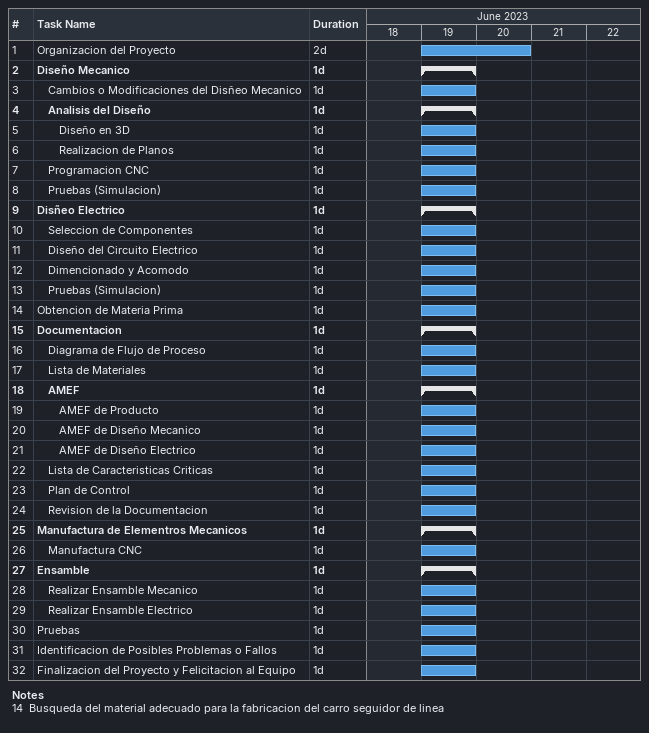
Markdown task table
| ID | Level | Task | Duration | Start | Finish |
|---|---|---|---|---|---|
| 1 | 1 | Organizacion del Proyecto | 2d | 2023-06-19 | 2023-06-20 |
| 2 | 1 | **Diseño Mecanico** | 1d | 2023-06-19 | 2023-06-19 |
| 3 | 2 | Cambios o Modificaciones del Disñeo Mecanico | 1d | 2023-06-19 | 2023-06-19 |
| 4 | 2 | **Analisis del Diseño** | 1d | 2023-06-19 | 2023-06-19 |
| 5 | 3 | Diseño en 3D | 1d | 2023-06-19 | 2023-06-19 |
| 6 | 3 | Realizacion de Planos | 1d | 2023-06-19 | 2023-06-19 |
| 7 | 2 | Programacion CNC | 1d | 2023-06-19 | 2023-06-19 |
| 8 | 2 | Pruebas (Simulacion) | 1d | 2023-06-19 | 2023-06-19 |
| 9 | 1 | **Disñeo Electrico** | 1d | 2023-06-19 | 2023-06-19 |
| 10 | 2 | Seleccion de Componentes | 1d | 2023-06-19 | 2023-06-19 |
| 11 | 2 | Diseño del Circuito Electrico | 1d | 2023-06-19 | 2023-06-19 |
| 12 | 2 | Dimencionado y Acomodo | 1d | 2023-06-19 | 2023-06-19 |
| 13 | 2 | Pruebas (Simulacion) | 1d | 2023-06-19 | 2023-06-19 |
| 14 | 1 | Obtencion de Materia Prima | 1d | 2023-06-19 | 2023-06-19 |
| 15 | 1 | **Documentacion** | 1d | 2023-06-19 | 2023-06-19 |
| 16 | 2 | Diagrama de Flujo de Proceso | 1d | 2023-06-19 | 2023-06-19 |
| 17 | 2 | Lista de Materiales | 1d | 2023-06-19 | 2023-06-19 |
| 18 | 2 | **AMEF** | 1d | 2023-06-19 | 2023-06-19 |
| 19 | 3 | AMEF de Producto | 1d | 2023-06-19 | 2023-06-19 |
| 20 | 3 | AMEF de Diseño Mecanico | 1d | 2023-06-19 | 2023-06-19 |
| 21 | 3 | AMEF de Diseño Electrico | 1d | 2023-06-19 | 2023-06-19 |
| 22 | 2 | Lista de Caracteristicas Criticas | 1d | 2023-06-19 | 2023-06-19 |
| 23 | 2 | Plan de Control | 1d | 2023-06-19 | 2023-06-19 |
| 24 | 2 | Revision de la Documentacion | 1d | 2023-06-19 | 2023-06-19 |
| 25 | 1 | **Manufactura de Elementros Mecanicos** | 1d | 2023-06-19 | 2023-06-19 |
| 26 | 2 | Manufactura CNC | 1d | 2023-06-19 | 2023-06-19 |
| 27 | 1 | **Ensamble** | 1d | 2023-06-19 | 2023-06-19 |
| 28 | 2 | Realizar Ensamble Mecanico | 1d | 2023-06-19 | 2023-06-19 |
| 29 | 2 | Realizar Ensamble Electrico | 1d | 2023-06-19 | 2023-06-19 |
| 30 | 1 | Pruebas | 1d | 2023-06-19 | 2023-06-19 |
| 31 | 1 | Identificacion de Posibles Problemas o Fallos | 1d | 2023-06-19 | 2023-06-19 |
| 32 | 1 | Finalizacion del Proyecto y Felicitacion al Equipo | 1d | 2023-06-19 | 2023-06-19 |

Notes
- 14: Busqueda del material adecuado para la fabricacion del carro seguidor de linea
